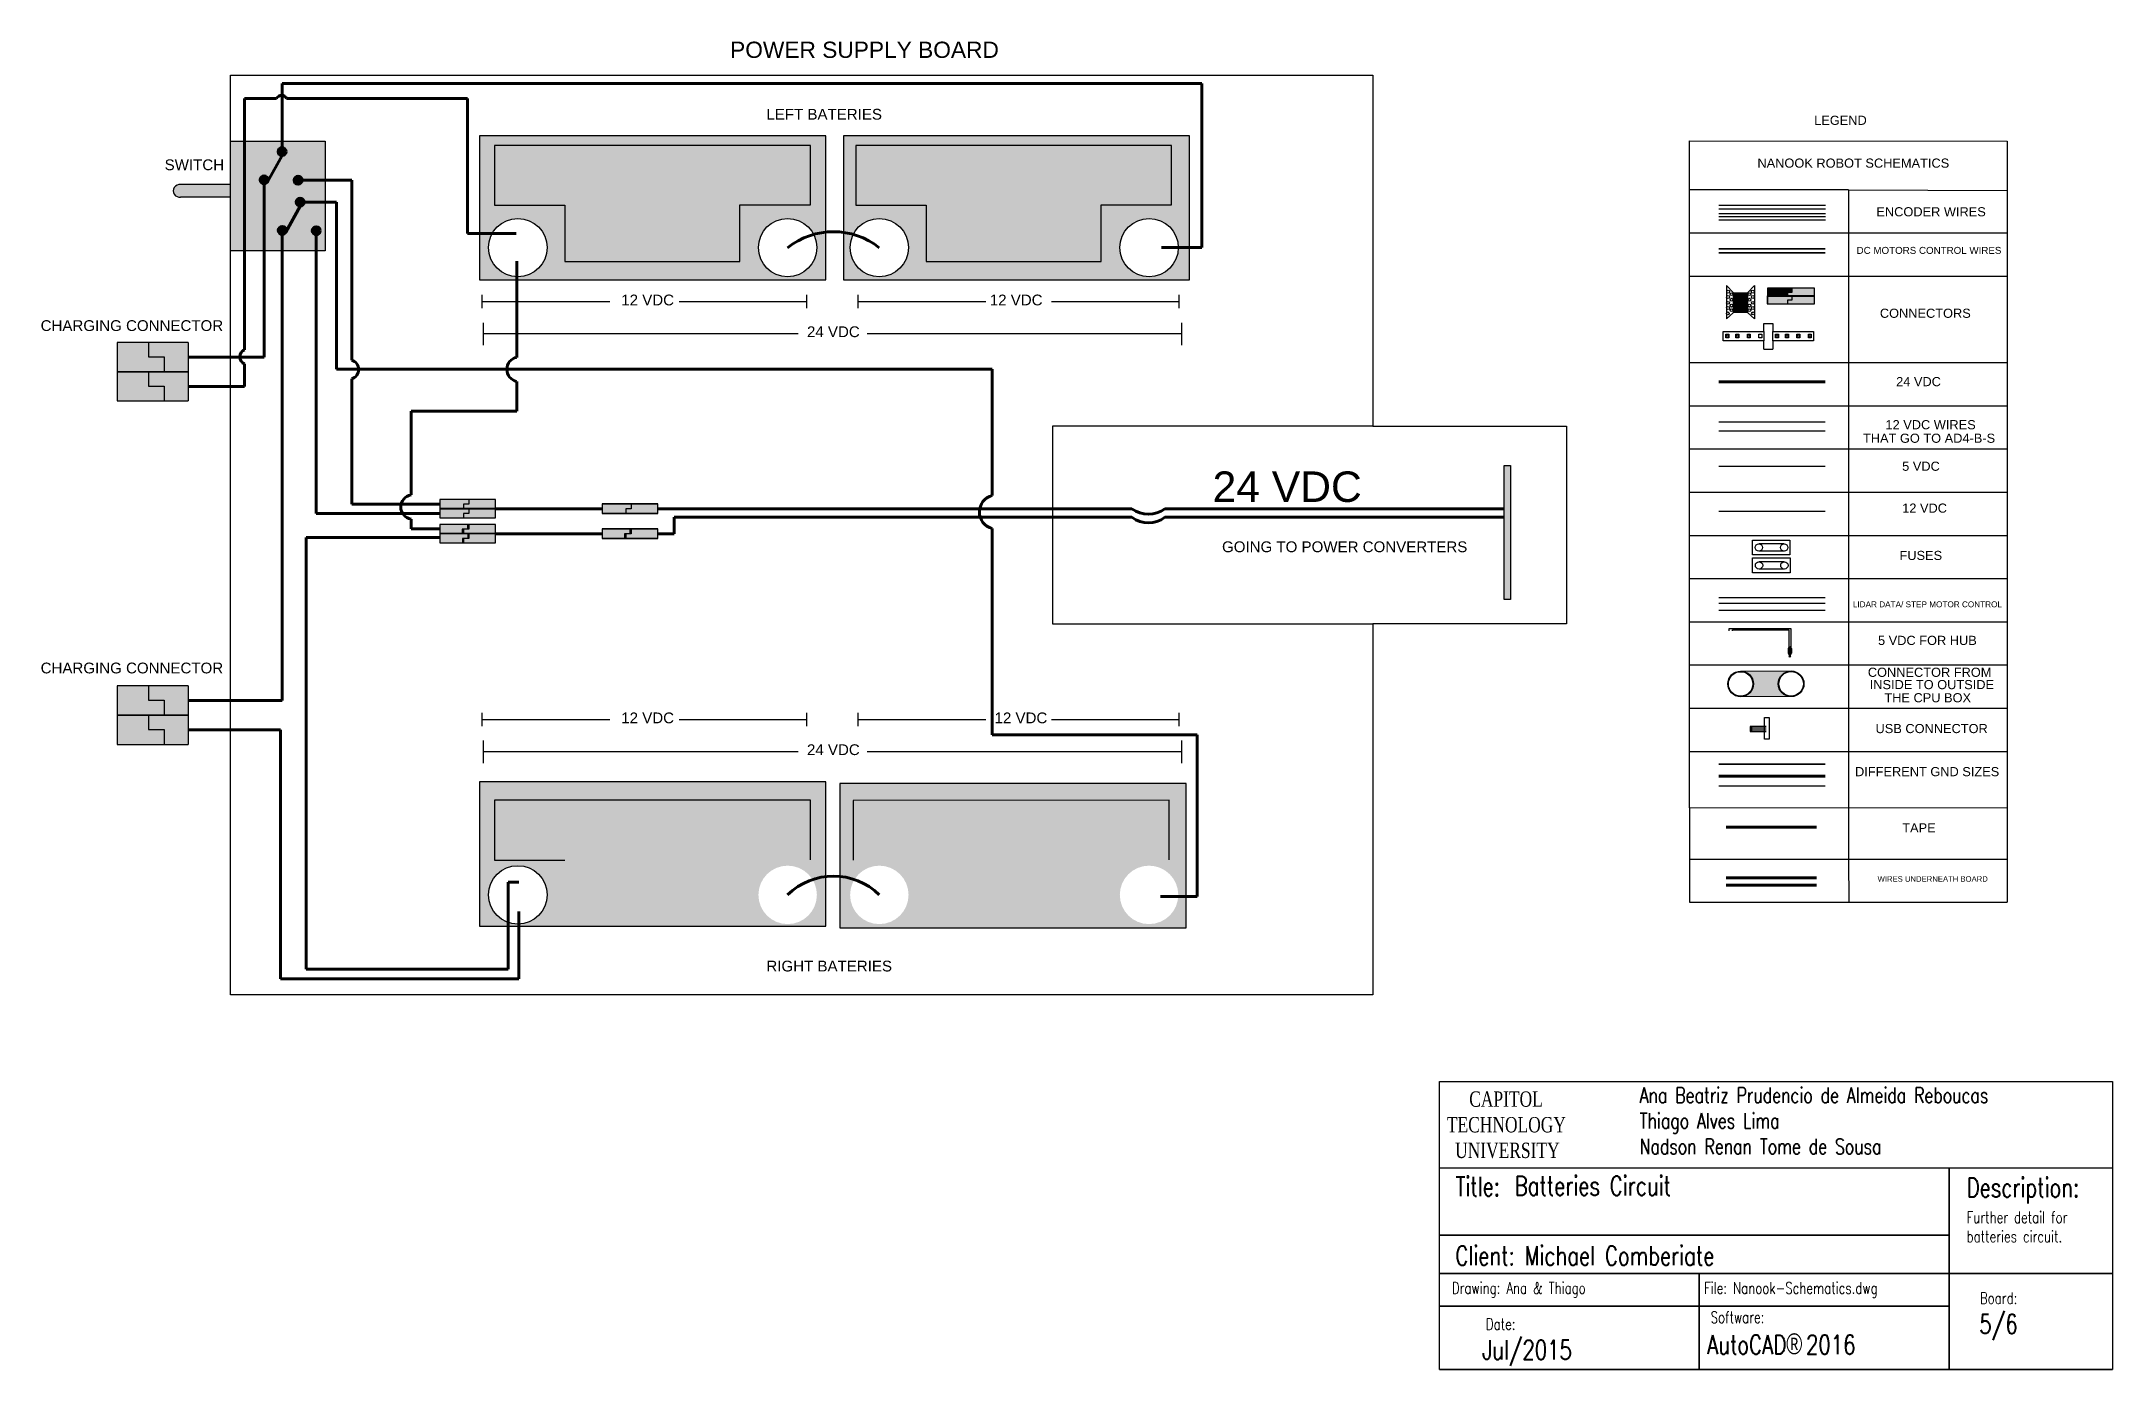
# Paper-space layout 'Layout2' of a CAD drawing. Header units: inches. Extents: x 0.5 to 43.6, y 1.9 to 29.6.
import ezdxf

# ---------------------------------------------------------------- set-up
doc = ezdxf.new("R2010")
doc.units = ezdxf.units.IN
doc.header["$MEASUREMENT"] = 0
doc.linetypes.add('ACAD_ISO02W100', pattern=[15, 12, -3])
doc.linetypes.add('DASHDOT', pattern=[1, 0.5, -0.25, 0, -0.25])
doc.layers.get('0').update_dxf_attribs({"color": 251})
for name, color, linetype in [('12VDC', 2, 'Continuous'), ('5V for hub', 250, 'Continuous'), ('5VDC', 1, 'Continuous'), ('Battery', 4, 'Continuous'), ('Black GND', 250, 'Continuous'), ('CHARGING CONNECTORS', 250, 'Continuous'), ('Connectors', 250, 'Continuous'), ('encoder wires', 250, 'Continuous'), ('goes out of box', 4, 'Continuous'), ('LEGEND BOX', 7, 'Continuous'), ('MOTOR CONTROL WIRES', 1, 'Continuous'), ('PLANTA BAIXA ELÉTRICA', 10, 'DASHDOT'), ('power protection board', 7, 'Continuous'), ('SWITCH', 251, 'Continuous'), ('Texts', 6, 'Continuous'), ('Under the gray Box', 251, 'Continuous'), ('White Wire Cape', 251, 'Continuous')]:
    doc.layers.add(name, color=color, linetype=linetype)
for name, color, linetype, lineweight in [('12VDC Blue', 5, 'Continuous', 30), ('24VDC', 1, 'Continuous', 60), ('AD4-BS', 250, 'Continuous', 30), ('BATTERY WIRE', 1, 'Continuous', 90), ('tape', 8, 'Continuous', 90), ('USB', 251, 'Continuous', 30), ('USB Motor wire Control', 251, 'Continuous', 30), ('USB wire WiFi', 251, 'Continuous', 30)]:
    doc.layers.add(name, color=color, linetype=linetype, lineweight=lineweight)
doc.styles.add('romans_75', font='romans.shx', dxfattribs={"width": 0.75, "height": 0.15})
doc.styles.get("Standard").update_dxf_attribs({"font": 'arial.ttf'})

psp = doc.layouts.new('Layout2')

# ---------------------------------------------------------------- hatches: boundary and pattern name
at = {"layer": '24VDC', "true_color": 0x000000, "transparency": 33554687}
h = psp.add_hatch(color=18, dxfattribs=at)
h.dxf.hatch_style = 1
h.paths.add_polyline_path([(5.625, 27.261, 1), (5.459, 27.261, 1)])
h = psp.add_hatch(color=18, dxfattribs=at)
h.dxf.hatch_style = 1
h.paths.add_polyline_path([(5.251, 26.674, 1), (5.085, 26.674, 1)])
h = psp.add_hatch(color=18, dxfattribs=at)
h.dxf.hatch_style = 1
h.paths.add_polyline_path([(5.96, 26.667, 1), (5.794, 26.667, 1)])
h = psp.add_hatch(color=18, dxfattribs=at)
h.dxf.hatch_style = 1
h.paths.add_polyline_path([(6.002, 26.209, 1), (5.836, 26.209, 1)])
h = psp.add_hatch(color=18, dxfattribs=at)
h.dxf.hatch_style = 1
h.paths.add_polyline_path([(5.628, 25.622, 1), (5.462, 25.622, 1)])
h = psp.add_hatch(color=18, dxfattribs=at)
h.dxf.hatch_style = 1
h.paths.add_polyline_path([(6.337, 25.615, 1), (6.171, 25.615, 1)])
at = {"layer": '24VDC', "transparency": 33554687}
h = psp.add_hatch(color=7, dxfattribs=at)
h.dxf.hatch_style = 1
h.paths.add_polyline_path([(31.095, 20.725), (30.967, 20.725), (30.967, 17.937), (31.095, 17.937)])
at = {"layer": '5V for hub', "true_color": 0x939598}
h = psp.add_hatch(color=252, dxfattribs=at)
h.dxf.hatch_style = 1
h.paths.add_polyline_path([(36.874, 16.917, 1), (36.942, 16.917, 1)])
h.paths.add_polyline_path([(36.874, 16.822, 0.298414), (36.894, 16.79, -0.94395), (36.922, 16.79, 0.298414), (36.942, 16.822, 1)])
h.paths.add_polyline_path([(36.922, 16.751, 1), (36.894, 16.751, 1)])
h.paths.add_polyline_path([(36.922, 16.79, 0.94395), (36.894, 16.79, 0.208334)], flags=17)
h.paths.add_polyline_path([(36.922, 16.79, 1), (36.894, 16.79), (36.894, 16.751, -1), (36.922, 16.751)])
h = psp.add_hatch(color=252, dxfattribs=at)
h.dxf.hatch_style = 1
h.paths.add_polyline_path([(36.942, 16.917, -1), (36.874, 16.917), (36.874, 16.823), (36.874, 16.823, -0.982512), (36.942, 16.822), (36.942, 16.822)])
h = psp.add_hatch(color=252, dxfattribs=at)
h.dxf.hatch_style = 1
h.paths.add_polyline_path([(36.894, 16.79, 0.208334), (36.922, 16.79, 0.94395)])
at = {"layer": 'AD4-BS', "true_color": 0xc7c8ca}
h = psp.add_hatch(color=9, dxfattribs=at)
h.dxf.hatch_style = 1
h.paths.add_polyline_path([(36.116, 15.293), (36.086, 15.293), (36.086, 15.194), (36.116, 15.194)])
at = {"layer": 'Battery', "transparency": 33554687}
h = psp.add_hatch(color=1, dxfattribs=at)
h.dxf.hatch_style = 1
h.paths.add_polyline_path([(9.96, 26.146), (11.428, 26.146), (11.428, 24.974), (15.068, 24.974), (15.068, 26.151), (16.533, 26.151), (16.533, 27.39), (9.96, 27.389)], flags=16)
h.paths.add_polyline_path([(16.853, 24.591), (16.853, 27.591), (9.653, 27.591), (9.653, 24.591)])
h.paths.add_polyline_path([(11.056, 25.263, -1), (9.84, 25.263, -1)], flags=16)
h.paths.add_polyline_path([(16.668, 25.263, -1), (15.452, 25.263, -1)], flags=16)
h.paths.add_polyline_path([(17.475, 26.146), (17.475, 27.389), (24.048, 27.39), (24.048, 26.151), (22.584, 26.151), (22.584, 24.974), (18.944, 24.974), (18.944, 26.146)], flags=16)
h.paths.add_polyline_path([(17.219, 27.591), (17.219, 24.591), (24.419, 24.591), (24.419, 27.591)])
h.paths.add_polyline_path([(18.575, 25.263, -1), (17.359, 25.263, -1)], flags=16)
h.paths.add_polyline_path([(24.186, 25.263, -1), (22.97, 25.263, -1)], flags=16)
h = psp.add_hatch(color=1, dxfattribs=at)
h.dxf.hatch_style = 1
h.paths.add_polyline_path([(9.96, 27.389), (9.96, 26.146), (11.428, 26.146), (11.428, 24.974), (15.068, 24.974), (15.068, 26.151), (16.533, 26.151), (16.533, 27.39)])
h.paths.add_polyline_path([(17.475, 27.389), (17.475, 26.146), (18.944, 26.146), (18.944, 24.974), (22.584, 24.974), (22.584, 26.151), (24.048, 26.151), (24.048, 27.39)])
at = {"layer": 'Battery', "true_color": 0x105689, "transparency": 33554687}
h = psp.add_hatch(color=146, dxfattribs=at)
h.dxf.hatch_style = 1
h.paths.add_polyline_path([(16.853, 14.142), (9.653, 14.142), (9.653, 11.142), (16.853, 11.142)])
h.paths.add_polyline_path([(16.533, 13.761), (16.533, 12.522), (15.068, 12.522), (15.068, 11.345), (11.428, 11.345), (11.428, 12.517), (9.96, 12.517), (9.96, 13.76)], flags=0)
h.paths.add_polyline_path([(11.056, 11.791, -1), (9.84, 11.791, -1)], flags=16)
h.paths.add_polyline_path([(16.668, 11.791, -1), (15.452, 11.791, -1)], flags=16)
h.paths.add_polyline_path([(24.348, 14.106), (17.148, 14.106), (17.148, 11.106), (24.348, 11.106)])
h.paths.add_polyline_path([(23.996, 13.759), (23.996, 12.52), (22.532, 12.52), (22.532, 11.343), (18.892, 11.343), (18.892, 12.514), (17.424, 12.514), (17.424, 13.757)], flags=16)
h.paths.add_polyline_path([(18.575, 11.791, -1), (17.359, 11.791, -1)], flags=16)
h.paths.add_polyline_path([(24.186, 11.791, -1), (22.97, 11.791, -1)], flags=16)
h.paths.add_polyline_path([(16.533, 13.761), (9.96, 13.76), (9.96, 12.517), (11.428, 12.517), (11.428, 11.345), (15.068, 11.345), (15.068, 12.522), (16.533, 12.522)], flags=16)
h = psp.add_hatch(color=146, dxfattribs=at)
h.dxf.hatch_style = 1
h.paths.add_polyline_path([(15.068, 11.345), (15.068, 12.522), (16.533, 12.522), (16.533, 13.761), (9.96, 13.76), (9.96, 12.517), (11.428, 12.517), (11.428, 11.345)])
h.paths.add_polyline_path([(22.532, 11.343), (22.532, 12.52), (23.996, 12.52), (23.996, 13.759), (17.424, 13.757), (17.424, 12.514), (18.892, 12.514), (18.892, 11.343)])
at = {"layer": 'Black GND', "transparency": 33554687}
h = psp.add_hatch(color=4, dxfattribs=at)
h.dxf.hatch_style = 1
h.paths.add_polyline_path([(36.395, 16.45), (35.884, 16.449, -0.415378), (36.153, 16.182, -0.41305), (35.886, 15.915), (36.395, 15.916)])
h.paths.add_polyline_path([(36.934, 16.451), (36.395, 16.45), (36.395, 15.916), (36.936, 15.917, -0.415378), (36.668, 16.184, -0.41305)])
at = {"layer": 'CHARGING CONNECTORS', "transparency": 33554687}
h = psp.add_hatch(color=1, dxfattribs=at)
h.dxf.hatch_style = 1
h.paths.add_polyline_path([(3.591, 23.29), (2.113, 23.29), (2.113, 22.68), (3.591, 22.68)])
h.paths.add_polyline_path([(3.591, 16.143), (2.113, 16.143), (2.113, 15.534), (3.591, 15.534)])
at = {"layer": 'CHARGING CONNECTORS', "true_color": 0x000000, "transparency": 33554687}
h = psp.add_hatch(color=18, dxfattribs=at)
h.dxf.hatch_style = 1
h.paths.add_polyline_path([(2.113, 22.68), (2.113, 22.071), (3.591, 22.071), (3.591, 22.68)])
h.paths.add_polyline_path([(3.591, 15.534), (2.113, 15.534), (2.113, 14.924), (3.591, 14.924)])
at = {"layer": 'Connectors', "true_color": 0x139b48, "transparency": 33554687}
h = psp.add_hatch(color=114, dxfattribs=at)
h.dxf.hatch_style = 1
h.paths.add_polyline_path([(35.88, 24.323), (35.735, 24.323), (35.735, 24.126), (35.735, 23.913), (35.88, 23.913)])
h = psp.add_hatch(color=114, dxfattribs=at)
h.dxf.hatch_style = 1
h.paths.add_polyline_path([(35.88, 23.913), (36.027, 23.913), (36.027, 24.323), (35.88, 24.323)])
at = {"layer": 'Connectors', "true_color": 0x000000}
h = psp.add_hatch(color=18, dxfattribs=at)
h.dxf.hatch_style = 1
h.paths.add_polyline_path([(36.953, 24.417), (36.953, 24.332), (36.86, 24.332), (36.86, 24.254), (36.441, 24.254), (36.441, 24.417)])
h = psp.add_hatch(color=18, dxfattribs=at)
h.dxf.hatch_style = 1
h.paths.add_polyline_path([(36.953, 24.417), (36.953, 24.332), (36.86, 24.332), (36.86, 24.254), (36.441, 24.254), (36.441, 24.417)], flags=17)
h.paths.add_polyline_path([(36.441, 24.254), (36.441, 24.417), (37.421, 24.417), (37.421, 24.254)])
h = psp.add_hatch(color=18, dxfattribs=at)
h.dxf.hatch_style = 1
h.paths.add_polyline_path([(36.441, 24.091), (36.441, 24.254), (36.952, 24.254), (36.952, 24.169), (36.858, 24.169), (36.858, 24.091)])
h.paths.add_polyline_path([(36.858, 24.091), (36.858, 24.169), (36.952, 24.169), (36.952, 24.254), (37.421, 24.254), (37.421, 24.091)])
at = {"layer": 'Connectors'}
h = psp.add_hatch(color=1, dxfattribs=at)
h.dxf.hatch_style = 1
h.paths.add_polyline_path([(9.43, 20.021), (9.43, 19.92), (9.319, 19.92), (9.319, 19.828), (8.826, 19.828), (8.826, 20.021)], flags=17)
h.paths.add_polyline_path([(8.826, 19.828), (8.826, 20.021), (9.981, 20.021), (9.981, 19.828)])
h = psp.add_hatch(color=1, dxfattribs=at)
h.dxf.hatch_style = 1
h.paths.add_polyline_path([(9.43, 20.021), (9.43, 19.92), (9.319, 19.92), (9.319, 19.828), (8.826, 19.828), (8.826, 20.021)])
h = psp.add_hatch(color=1, dxfattribs=at)
h.dxf.hatch_style = 1
h.paths.add_polyline_path([(8.826, 19.636), (8.826, 19.828), (9.428, 19.828), (9.428, 19.727), (9.318, 19.727), (9.318, 19.636)])
h.paths.add_polyline_path([(9.318, 19.636), (9.318, 19.727), (9.428, 19.727), (9.428, 19.828), (9.981, 19.828), (9.981, 19.636)])
h = psp.add_hatch(color=1, dxfattribs=at)
h.dxf.hatch_style = 1
h.paths.add_polyline_path([(12.202, 19.732), (12.202, 19.924), (12.804, 19.924), (12.804, 19.824), (12.694, 19.824), (12.694, 19.732)])
h.paths.add_polyline_path([(12.694, 19.732), (12.694, 19.824), (12.804, 19.824), (12.804, 19.924), (13.357, 19.924), (13.357, 19.732)])
at = {"layer": 'Connectors', "true_color": 0x000000}
h = psp.add_hatch(color=18, dxfattribs=at)
h.dxf.hatch_style = 1
h.paths.add_polyline_path([(9.43, 19.503), (9.43, 19.402), (9.319, 19.402), (9.319, 19.311), (8.826, 19.311), (8.826, 19.503)])
h = psp.add_hatch(color=18, dxfattribs=at)
h.dxf.hatch_style = 1
h.paths.add_polyline_path([(9.43, 19.503), (9.43, 19.402), (9.319, 19.402), (9.319, 19.311), (8.826, 19.311), (8.826, 19.503)], flags=17)
h.paths.add_polyline_path([(8.826, 19.311), (8.826, 19.503), (9.981, 19.503), (9.981, 19.311)])
h = psp.add_hatch(color=18, dxfattribs=at)
h.dxf.hatch_style = 1
h.paths.add_polyline_path([(12.202, 19.211), (12.202, 19.404), (12.804, 19.404), (12.804, 19.303), (12.694, 19.303), (12.694, 19.211)])
h.paths.add_polyline_path([(12.694, 19.211), (12.694, 19.303), (12.804, 19.303), (12.804, 19.404), (13.357, 19.404), (13.357, 19.211)])
h = psp.add_hatch(color=18, dxfattribs=at)
h.dxf.hatch_style = 1
h.paths.add_polyline_path([(8.826, 19.118), (8.826, 19.311), (9.428, 19.311), (9.428, 19.21), (9.318, 19.21), (9.318, 19.118)])
h.paths.add_polyline_path([(9.318, 19.118), (9.318, 19.21), (9.428, 19.21), (9.428, 19.311), (9.981, 19.311), (9.981, 19.118)])
at = {"layer": 'goes out of box'}
h = psp.add_hatch(color=256, dxfattribs=at)
h.dxf.hatch_style = 1
h.paths.add_polyline_path([(36.153, 16.182, 1), (35.618, 16.182, 1)])
h.paths.add_polyline_path([(36.141, 16.182, 1), (35.63, 16.182, 1)], flags=16)
h = psp.add_hatch(color=256, dxfattribs=at)
h.dxf.hatch_style = 1
h.paths.add_polyline_path([(37.202, 16.184, 1), (36.668, 16.184, 1)])
h.paths.add_polyline_path([(37.19, 16.184, 1), (36.68, 16.184, 1)], flags=16)
at = {"layer": 'SWITCH', "transparency": 33554687}
h = psp.add_hatch(color=8, dxfattribs=at)
h.dxf.hatch_style = 1
h.paths.add_polyline_path([(4.468, 26.575), (3.431, 26.575, 1.188396), (3.431, 26.316), (4.468, 26.316)])
h.paths.add_polyline_path([(4.758, 27.481), (4.468, 27.481), (4.468, 25.196), (4.758, 25.196)])
h.paths.add_polyline_path([(5.542, 27.178, -0.414214), (5.459, 27.261, -0.414214), (5.542, 27.344), (5.542, 27.481), (4.758, 27.481), (4.758, 25.196), (5.168, 25.196), (5.168, 26.591, -0.414214), (5.085, 26.674, -1), (5.251, 26.674, -0.127142), (5.241, 26.634)])
h.paths.add_polyline_path([(6.44, 26.667), (5.96, 26.667, -1), (5.794, 26.667, -1), (5.96, 26.667), (6.44, 26.667), (6.44, 27.481), (5.542, 27.481), (5.542, 27.344, -0.414214), (5.625, 27.261, -0.414214), (5.542, 27.178), (5.241, 26.634, -0.27271), (5.168, 26.591), (5.168, 25.196), (5.545, 25.196), (5.545, 25.539, -0.414214), (5.462, 25.622, -1), (5.628, 25.622, -0.127142), (5.618, 25.582), (5.919, 26.126, -0.414214), (5.836, 26.209, -1), (6.002, 26.209), (6.44, 26.209)])
h.paths.add_polyline_path([(6.44, 26.209), (6.002, 26.209, -0.414214), (5.919, 26.126), (5.618, 25.582, -0.27271), (5.545, 25.539), (5.545, 25.196), (6.254, 25.196), (6.254, 25.531, -0.414214), (6.171, 25.615, -1), (6.337, 25.615, -0.414214), (6.254, 25.531), (6.254, 25.196), (6.44, 25.196)], flags=17)

# ---------------------------------------------------------------- linework, layer by layer
for p, q in [((9.703, 24.141), (9.703, 24.281)), ((9.703, 24.141), (12.36, 24.141)), ((9.703, 24.001), (9.703, 24.141)), ((13.805, 24.141), (16.461, 24.141)), ((16.461, 24.141), (16.461, 24.281)), ((16.461, 24.001), (16.461, 24.141)), ((17.528, 24.141), (17.528, 24.281)), ((17.528, 24.141), (20.184, 24.141)), ((17.528, 24.001), (17.528, 24.141)), ((21.546, 24.141), (24.203, 24.141)), ((24.203, 24.141), (24.203, 24.281)), ((24.203, 24.001), (24.203, 24.141)), ((9.73, 23.466), (9.73, 23.7)), ((24.261, 23.466), (24.261, 23.7)), ((2.764, 23.29), (2.764, 22.987)), ((16.276, 23.466), (9.73, 23.466)), ((9.73, 23.232), (9.73, 23.466)), ((24.261, 23.466), (17.715, 23.466)), ((24.261, 23.232), (24.261, 23.466)), ((2.764, 22.987), (3.092, 22.987)), ((3.092, 22.987), (3.092, 22.68)), ((2.113, 22.68), (3.591, 22.68)), ((2.764, 22.68), (2.764, 22.377)), ((2.764, 22.377), (3.092, 22.377)), ((3.092, 22.377), (3.092, 22.071)), ((8.825, 19.314), (9.981, 19.314)), ((2.764, 16.143), (2.764, 15.841)), ((2.113, 15.534), (3.591, 15.534)), ((2.764, 15.841), (3.092, 15.841)), ((2.764, 15.534), (2.764, 15.231)), ((3.092, 15.841), (3.092, 15.534)), ((9.703, 15.443), (9.703, 15.583)), ((16.461, 15.443), (16.461, 15.583)), ((17.528, 15.443), (17.528, 15.583)), ((24.203, 15.443), (24.203, 15.583)), ((2.764, 15.231), (3.092, 15.231)), ((3.092, 15.231), (3.092, 14.924)), ((9.703, 15.443), (12.36, 15.443)), ((9.703, 15.302), (9.703, 15.443)), ((13.805, 15.443), (16.461, 15.443)), ((16.461, 15.302), (16.461, 15.443)), ((17.528, 15.443), (20.184, 15.443)), ((17.528, 15.302), (17.528, 15.443)), ((21.546, 15.443), (24.203, 15.443)), ((24.203, 15.302), (24.203, 15.443)), ((9.73, 14.767), (9.73, 15.001)), ((16.276, 14.767), (9.73, 14.767)), ((9.73, 14.533), (9.73, 14.767)), ((24.261, 14.767), (17.715, 14.767)), ((24.261, 14.767), (24.261, 15.001)), ((24.261, 14.533), (24.261, 14.767))]:
    psp.add_line(p, q)
at = {"color": 8}
psp.add_line((9.981, 19.311), (8.825, 19.311), dxfattribs=at)
at = {"layer": '12VDC'}
psp.add_line((35.428, 19.775), (37.646, 19.775), dxfattribs=at)
at = {"layer": '12VDC Blue'}
for p, q in [((35.428, 21.636), (37.646, 21.636)), ((35.428, 21.453), (37.646, 21.453))]:
    psp.add_line(p, q, dxfattribs=at)
at = {"layer": '24VDC'}
for p, q in [((5.542, 28.676), (24.154, 28.676)), ((5.542, 27.344), (5.542, 28.676)), ((24.154, 28.676), (24.678, 28.676)), ((24.678, 28.676), (24.678, 25.263)), ((5.542, 27.178), (5.241, 26.634)), ((5.168, 26.591), (5.168, 22.985)), ((5.96, 26.667), (6.993, 26.667)), ((6.89, 26.667), (6.993, 26.667)), ((6.993, 26.667), (6.993, 23.05)), ((5.919, 26.126), (5.618, 25.582)), ((6.676, 26.209), (6.002, 26.209)), ((6.676, 26.209), (6.676, 22.73)), ((5.545, 25.539), (5.545, 15.839)), ((6.254, 25.531), (6.254, 20.116)), ((23.84, 25.263), (24.678, 25.263)), ((4.468, 22.985), (4.857, 22.985)), ((4.857, 22.985), (5.168, 22.985)), ((6.993, 23.05), (6.993, 22.922)), ((6.676, 22.73), (20.314, 22.73)), ((6.993, 22.532), (6.993, 19.924)), ((20.314, 20.105), (20.314, 22.73)), ((35.428, 22.467), (37.646, 22.467)), ((6.254, 20.116), (6.254, 19.732)), ((8.826, 19.924), (6.993, 19.924)), ((13.357, 19.828), (23.222, 19.828)), ((23.906, 19.828), (30.967, 19.828)), ((8.826, 19.732), (6.254, 19.732)), ((20.314, 16.362), (20.314, 19.417)), ((20.314, 16.362), (20.314, 15.12)), ((4.468, 15.839), (5.545, 15.839)), ((24.431, 15.12), (20.314, 15.12)), ((24.431, 15.12), (24.579, 15.12)), ((24.579, 11.754), (24.579, 15.12)), ((23.813, 11.754), (24.579, 11.754))]:
    psp.add_line(p, q, dxfattribs=at)
at = {"layer": '24VDC', "linetype": 'ACAD_ISO02W100', "ltscale": 4}
psp.add_line((35.581, 12.147), (37.465, 12.147), dxfattribs=at)
at = {"layer": '24VDC', "color": 18, "true_color": 0x000000}
for centre in [(5.542, 27.261), (5.168, 26.674), (5.877, 26.667), (5.919, 26.209), (5.545, 25.622), (6.254, 25.615)]:
    psp.add_circle(centre, 0.0831, dxfattribs=at)
at = {"layer": '24VDC'}
for centre, radius, start, end in [((6.931, 22.727), 0.204, 287.7419, 72.2581), ((20.405, 19.761), 0.356, 104.7988, 255.2012), ((23.564, 20.29), 0.575, 233.4599, 306.5401)]:
    psp.add_arc(centre, radius, start, end, dxfattribs=at)
at = {"layer": '5V for hub', "color": 250}
psp.add_lwpolyline([(35.648, 17.29), (35.648, 17.337), (36.516, 17.337), (36.929, 17.337), (36.929, 17.089), (36.929, 16.945)], dxfattribs=at)
at = {"layer": '5V for hub'}
psp.add_lwpolyline([(35.716, 17.29), (35.716, 17.308), (36.341, 17.308), (36.884, 17.308), (36.884, 16.999), (36.884, 16.942)], dxfattribs=at)
for points in [[(36.942, 16.917, 1), (36.874, 16.917), (36.874, 16.823)], [(36.922, 16.751), (36.922, 16.79, 1), (36.894, 16.79), (36.894, 16.752)]]:
    psp.add_lwpolyline(points, format="xyb", dxfattribs=at)
psp.add_lwpolyline([(36.942, 16.917), (36.942, 16.822)], close=True, dxfattribs=at)
psp.add_circle((36.908, 16.751), 0.0138, dxfattribs=at)
psp.add_arc((36.908, 16.822), 0.0344, 293.5366, 246.4634, dxfattribs=at)
at = {"layer": '5VDC'}
psp.add_lwpolyline([(35.428, 20.714), (35.655, 20.714), (37.646, 20.714)], dxfattribs=at)
at = {"layer": 'Battery'}
for p, q in [((16.533, 27.39), (9.96, 27.389)), ((9.96, 27.389), (9.96, 26.146)), ((16.533, 26.151), (16.533, 27.39)), ((24.048, 27.39), (17.475, 27.389)), ((17.475, 27.389), (17.475, 26.146)), ((24.048, 26.151), (24.048, 27.39)), ((9.96, 26.146), (11.428, 26.146)), ((11.428, 26.146), (11.428, 24.974)), ((15.068, 24.974), (15.068, 26.151)), ((15.068, 26.151), (16.533, 26.151)), ((17.475, 26.146), (18.944, 26.146)), ((18.944, 26.146), (18.944, 24.974)), ((22.584, 24.974), (22.584, 26.151)), ((22.584, 26.151), (24.048, 26.151)), ((11.428, 24.974), (15.068, 24.974)), ((18.944, 24.974), (22.584, 24.974)), ((16.533, 13.761), (9.96, 13.76)), ((9.96, 13.76), (9.96, 12.517)), ((16.533, 12.522), (16.533, 13.761)), ((23.996, 13.759), (17.424, 13.757)), ((17.424, 13.757), (17.424, 12.514)), ((23.996, 12.52), (23.996, 13.759)), ((9.96, 12.517), (11.428, 12.517))]:
    psp.add_line(p, q, dxfattribs=at)
for points in [[(9.653, 27.591), (9.653, 24.591), (16.853, 24.591), (16.853, 27.591)], [(17.219, 27.591), (17.219, 24.591), (24.419, 24.591), (24.419, 27.591)], [(9.653, 14.142), (9.653, 11.142), (16.853, 11.142), (16.853, 14.142)], [(17.148, 14.106), (17.148, 11.106), (24.348, 11.106), (24.348, 14.106)]]:
    psp.add_lwpolyline(points, close=True, dxfattribs=at)
for centre in [(10.448, 25.263), (16.06, 25.263), (17.967, 25.263), (23.578, 25.263), (10.448, 11.791)]:
    psp.add_circle(centre, 0.608, dxfattribs=at)
at = {"layer": 'BATTERY WIRE', "color": 5}
psp.add_arc((17.013, 24.065), 1.53, 51.4775, 128.5225, dxfattribs=at)
at = {"layer": 'BATTERY WIRE'}
psp.add_arc((17.013, 10.828), 1.355, 45.2976, 134.7024, dxfattribs=at)
at = {"layer": 'Black GND', "lineweight": 90}
for p, q in [((5.428, 28.37), (4.758, 28.37)), ((4.758, 28.37), (4.758, 23.137)), ((9.401, 28.37), (5.638, 28.37)), ((9.401, 25.556), (9.401, 28.37)), ((10.411, 25.556), (9.401, 25.556)), ((10.423, 24.982), (10.423, 22.979)), ((4.758, 22.844), (4.758, 22.375)), ((10.423, 22.479), (10.423, 21.856)), ((4.468, 22.375), (4.758, 22.375)), ((8.226, 21.856), (8.226, 20.116)), ((10.423, 21.856), (8.226, 21.856)), ((8.226, 19.613), (8.226, 19.412)), ((8.226, 19.412), (8.826, 19.407)), ((13.697, 19.307), (13.697, 19.65)), ((13.697, 19.65), (23.222, 19.65)), ((23.906, 19.65), (30.967, 19.65)), ((6.046, 19.227), (8.826, 19.227)), ((6.046, 10.245), (6.046, 19.227)), ((13.357, 19.307), (13.697, 19.307)), ((4.468, 15.229), (5.511, 15.229)), ((5.511, 15.229), (5.511, 10.233)), ((35.428, 14.259), (37.646, 14.259)), ((10.468, 12.057), (10.248, 12.057)), ((10.248, 12.057), (10.248, 10.245)), ((10.468, 10.233), (10.468, 11.442)), ((5.511, 10.233), (5.511, 10.044)), ((5.511, 10.044), (10.468, 10.044)), ((10.248, 10.245), (6.046, 10.245)), ((10.468, 10.233), (10.468, 10.044))]:
    psp.add_line(p, q, dxfattribs=at)
at = {"layer": 'Black GND', "color": 0}
for p, q in [((36.952, 24.169), (36.858, 24.169)), ((36.858, 24.169), (36.858, 24.091)), ((36.952, 24.254), (36.952, 24.169)), ((9.428, 19.828), (9.428, 19.727)), ((12.804, 19.824), (12.694, 19.824)), ((12.694, 19.824), (12.694, 19.732)), ((12.804, 19.924), (12.804, 19.824)), ((9.428, 19.727), (9.318, 19.727)), ((9.318, 19.727), (9.318, 19.636)), ((12.804, 19.404), (12.804, 19.303)), ((9.428, 19.21), (9.318, 19.21)), ((9.318, 19.21), (9.318, 19.118)), ((9.428, 19.311), (9.428, 19.21)), ((12.804, 19.303), (12.694, 19.303)), ((12.694, 19.303), (12.694, 19.211))]:
    psp.add_line(p, q, dxfattribs=at)
at = {"layer": 'Black GND', "color": 4}
for p, q in [((35.885, 16.449), (36.935, 16.451)), ((36.935, 15.917), (35.885, 15.915))]:
    psp.add_line(p, q, dxfattribs=at)
at = {"layer": 'Black GND'}
psp.add_line((37.646, 14.052), (35.428, 14.052), dxfattribs=at)
at = {"layer": 'Black GND', "linetype": 'ACAD_ISO02W100', "lineweight": 90, "ltscale": 4}
psp.add_line((35.581, 11.992), (37.465, 11.992), dxfattribs=at)
at = {"layer": 'Black GND', "lineweight": 90}
for centre, radius, start, end in [((5.533, 28.313), 0.119, 28.486, 151.514), ((4.824, 22.99), 0.161, 114.112, 245.888), ((10.474, 22.729), 0.255, 101.633, 258.367), ((8.266, 19.864), 0.254, 99.0787, 260.9213), ((23.564, 20.112), 0.575, 233.4599, 306.5401)]:
    psp.add_arc(centre, radius, start, end, dxfattribs=at)
at = {"layer": 'CHARGING CONNECTORS'}
for p, q in [((3.591, 23.29), (2.113, 23.29)), ((2.113, 23.29), (2.113, 22.68)), ((3.591, 23.29), (3.591, 22.68)), ((2.113, 22.68), (3.591, 22.68)), ((3.591, 22.68), (2.113, 22.68)), ((2.113, 22.68), (2.113, 22.071)), ((3.591, 22.68), (3.591, 22.071)), ((2.113, 22.071), (3.591, 22.071)), ((3.591, 16.143), (2.113, 16.143)), ((2.113, 16.143), (2.113, 15.534)), ((3.591, 16.143), (3.591, 15.534)), ((2.113, 15.534), (3.591, 15.534)), ((3.591, 15.534), (2.113, 15.534)), ((2.113, 15.534), (2.113, 14.924)), ((3.591, 15.534), (3.591, 14.924)), ((2.113, 14.924), (3.591, 14.924))]:
    psp.add_line(p, q, dxfattribs=at)
at = {"layer": 'CHARGING CONNECTORS', "color": 1, "lineweight": 90}
for p, q in [((3.591, 22.985), (4.468, 22.985)), ((3.591, 15.839), (4.468, 15.839))]:
    psp.add_line(p, q, dxfattribs=at)
at = {"layer": 'CHARGING CONNECTORS', "color": 18, "lineweight": 90, "true_color": 0x000000}
for p, q in [((3.591, 22.375), (4.468, 22.375)), ((3.591, 15.229), (4.468, 15.229))]:
    psp.add_line(p, q, dxfattribs=at)
at = {"layer": 'Connectors'}
for p, q in [((35.588, 24.473), (35.588, 23.778)), ((35.735, 24.325), (35.588, 24.473)), ((35.735, 24.126), (35.735, 24.325)), ((35.88, 24.323), (35.88, 23.913)), ((36.027, 24.325), (36.174, 24.473)), ((36.027, 24.126), (36.027, 24.325)), ((36.174, 24.473), (36.174, 23.778)), ((36.952, 24.169), (36.858, 24.169)), ((36.858, 24.169), (36.858, 24.091)), ((36.952, 24.254), (36.952, 24.169)), ((36.953, 24.417), (36.953, 24.332)), ((35.735, 23.915), (35.588, 23.778)), ((35.735, 24.126), (35.735, 23.915)), ((36.027, 24.126), (36.027, 23.915)), ((36.027, 23.915), (36.174, 23.778)), ((36.367, 23.514), (36.367, 23.683)), ((36.367, 23.683), (36.555, 23.683)), ((36.367, 23.153), (36.367, 23.323)), ((36.555, 23.683), (36.555, 23.514)), ((36.555, 23.323), (36.555, 23.153)), ((36.367, 23.153), (36.555, 23.153)), ((9.428, 19.828), (9.428, 19.727)), ((9.43, 20.021), (9.43, 19.92)), ((12.804, 19.824), (12.694, 19.824)), ((12.694, 19.824), (12.694, 19.732)), ((12.804, 19.924), (12.804, 19.824)), ((9.428, 19.727), (9.318, 19.727)), ((9.318, 19.727), (9.318, 19.636)), ((9.43, 19.503), (9.43, 19.402)), ((12.804, 19.404), (12.804, 19.303)), ((9.428, 19.21), (9.318, 19.21)), ((9.318, 19.21), (9.318, 19.118)), ((9.428, 19.311), (9.428, 19.21)), ((12.804, 19.303), (12.694, 19.303)), ((12.694, 19.303), (12.694, 19.211))]:
    psp.add_line(p, q, dxfattribs=at)
at = {"layer": 'Connectors', "color": 0}
for p, q in [((36.86, 24.332), (36.86, 24.254)), ((36.953, 24.332), (36.86, 24.332)), ((9.319, 19.92), (9.319, 19.828)), ((9.43, 19.92), (9.319, 19.92)), ((9.319, 19.402), (9.319, 19.311)), ((9.43, 19.402), (9.319, 19.402))]:
    psp.add_line(p, q, dxfattribs=at)
at = {"layer": 'Connectors', "color": 8}
for p, q in [((9.292, 19.402), (9.292, 19.311)), ((9.402, 19.402), (9.292, 19.402)), ((9.402, 19.503), (9.402, 19.402)), ((12.78, 19.407), (12.78, 19.306)), ((9.404, 19.311), (9.293, 19.311)), ((9.293, 19.21), (9.293, 19.118)), ((9.404, 19.21), (9.293, 19.21)), ((9.404, 19.311), (9.404, 19.21)), ((12.669, 19.306), (12.669, 19.215)), ((12.78, 19.306), (12.669, 19.306))]:
    psp.add_line(p, q, dxfattribs=at)
at = {"layer": 'Connectors'}
for points in [[(35.733, 24.323), (36.027, 24.323), (36.027, 23.913), (35.733, 23.913)], [(36.44, 24.094), (37.42, 24.094), (37.42, 24.257), (36.44, 24.257)], [(36.441, 24.254), (37.421, 24.254), (37.421, 24.417), (36.441, 24.417)], [(36.441, 24.254), (37.421, 24.254), (37.421, 24.417), (36.441, 24.417)], [(36.441, 24.091), (37.421, 24.091), (37.421, 24.254), (36.441, 24.254)], [(35.523, 23.514), (36.367, 23.514), (36.367, 23.323), (35.523, 23.323)], [(35.578, 23.459), (35.638, 23.459), (35.638, 23.387), (35.578, 23.387)], [(35.786, 23.459), (35.846, 23.459), (35.846, 23.387), (35.786, 23.387)], [(36.025, 23.459), (36.085, 23.459), (36.085, 23.387), (36.025, 23.387)], [(36.262, 23.459), (36.323, 23.459), (36.323, 23.387), (36.262, 23.387)], [(36.555, 23.514), (37.399, 23.514), (37.399, 23.323), (36.555, 23.323)], [(36.61, 23.459), (36.671, 23.459), (36.671, 23.387), (36.61, 23.387)], [(36.818, 23.459), (36.879, 23.459), (36.879, 23.387), (36.818, 23.387)], [(37.057, 23.459), (37.118, 23.459), (37.118, 23.387), (37.057, 23.387)], [(37.295, 23.459), (37.355, 23.459), (37.355, 23.387), (37.295, 23.387)], [(8.825, 19.639), (9.98, 19.639), (9.98, 19.832), (8.825, 19.832)], [(8.826, 19.828), (9.981, 19.828), (9.981, 20.021), (8.826, 20.021)], [(8.826, 19.828), (9.981, 19.828), (9.981, 20.021), (8.826, 20.021)], [(8.826, 19.636), (9.981, 19.636), (9.981, 19.828), (8.826, 19.828)], [(12.201, 19.735), (13.356, 19.735), (13.356, 19.928), (12.201, 19.928)], [(12.202, 19.732), (13.357, 19.732), (13.357, 19.924), (12.202, 19.924)], [(8.826, 19.311), (9.981, 19.311), (9.981, 19.503), (8.826, 19.503)], [(8.826, 19.311), (9.981, 19.311), (9.981, 19.503), (8.826, 19.503)], [(12.201, 19.215), (13.356, 19.215), (13.356, 19.407), (12.201, 19.407)], [(12.202, 19.211), (13.357, 19.211), (13.357, 19.404), (12.202, 19.404)], [(8.825, 19.122), (9.98, 19.122), (9.98, 19.314), (8.825, 19.314)], [(8.826, 19.118), (9.981, 19.118), (9.981, 19.311), (8.826, 19.311)]]:
    psp.add_lwpolyline(points, close=True, dxfattribs=at)
for centre, radius in [((35.624, 24.235), 0.0304), ((35.624, 24.114), 0.0304), ((35.626, 24.347), 0.0304), ((35.695, 24.294), 0.0304), ((35.695, 24.179), 0.0304), ((36.067, 24.294), 0.0304), ((36.067, 24.179), 0.0304), ((36.136, 24.347), 0.0304), ((36.138, 24.235), 0.0304), ((36.138, 24.114), 0.0304), ((35.619, 23.894), 0.0304), ((35.623, 24.007), 0.0304), ((35.695, 24.057), 0.0304), ((35.695, 23.961), 0.0304), ((36.067, 24.057), 0.0304), ((36.067, 23.961), 0.0304), ((36.139, 24.007), 0.0304), ((36.143, 23.894), 0.0304), ((35.608, 23.423), 0.0249), ((35.816, 23.423), 0.0249), ((36.054, 23.423), 0.0249), ((36.641, 23.423), 0.0249), ((36.849, 23.423), 0.0249), ((37.087, 23.423), 0.0249), ((37.326, 23.424), 0.0249)]:
    psp.add_circle(centre, radius, dxfattribs=at)
at = {"layer": 'encoder wires', "color": 5}
psp.add_line((35.43, 26.146), (37.648, 26.146), dxfattribs=at)
at = {"layer": 'encoder wires', "color": 1}
psp.add_line((35.43, 26.068), (37.648, 26.068), dxfattribs=at)
at = {"layer": 'encoder wires', "color": 2}
psp.add_line((35.43, 25.972), (37.648, 25.972), dxfattribs=at)
at = {"layer": 'encoder wires', "color": 3}
psp.add_line((35.43, 25.914), (37.648, 25.914), dxfattribs=at)
at = {"layer": 'encoder wires'}
psp.add_line((35.43, 25.844), (37.648, 25.844), dxfattribs=at)
at = {"layer": 'goes out of box'}
for centre, radius in [((35.885, 16.182), 0.267), ((35.885, 16.182), 0.255), ((35.885, 16.182), 0.255), ((36.935, 16.184), 0.267), ((36.935, 16.184), 0.255), ((36.935, 16.184), 0.255)]:
    psp.add_circle(centre, radius, dxfattribs=at)
at = {"layer": 'LEGEND BOX'}
for p, q in [((38.128, 26.468), (34.823, 26.468)), ((38.128, 26.468), (41.432, 26.455)), ((38.128, 26.468), (38.128, 17.092)), ((34.823, 25.569), (41.432, 25.569)), ((34.823, 24.67), (41.432, 24.67)), ((34.823, 22.871), (41.432, 22.871)), ((34.823, 21.972), (41.432, 21.972)), ((34.823, 21.072), (41.432, 21.072)), ((34.823, 20.173), (41.432, 20.173)), ((34.823, 19.274), (41.432, 19.274)), ((34.823, 18.374), (41.432, 18.374)), ((34.823, 17.475), (41.432, 17.475)), ((38.128, 17.092), (38.128, 16.576)), ((34.823, 16.576), (41.432, 16.576)), ((38.128, 16.576), (38.128, 13.598)), ((34.823, 15.677), (41.432, 15.677)), ((34.823, 14.777), (41.432, 14.777)), ((34.823, 13.6), (34.822, 12.531)), ((38.128, 13.598), (38.128, 12.531)), ((41.432, 13.595), (41.432, 12.531)), ((34.822, 12.531), (34.821, 11.641)), ((34.822, 12.531), (41.432, 12.531)), ((38.127, 12.531), (38.134, 11.641)), ((41.432, 12.531), (41.432, 11.641)), ((34.821, 11.641), (41.432, 11.641))]:
    psp.add_line(p, q, dxfattribs=at)
psp.add_lwpolyline([(34.822, 27.484), (41.431, 27.479), (41.432, 13.595), (34.823, 13.6)], close=True, dxfattribs=at)
at = {"layer": 'MOTOR CONTROL WIRES', "color": 18, "lineweight": 35, "true_color": 0x000000}
for p, q in [((37.646, 25.24), (35.428, 25.24)), ((37.646, 14.514), (35.428, 14.514))]:
    psp.add_line(p, q, dxfattribs=at)
at = {"layer": 'MOTOR CONTROL WIRES', "color": 1, "lineweight": 35}
psp.add_line((37.646, 25.153), (35.428, 25.153), dxfattribs=at)
at = {"layer": 'PLANTA BAIXA ELÉTRICA', "color": 0, "linetype": 'ByBlock'}
for p, q in [((29.622, 1.91), (29.622, 7.91)), ((29.622, 7.91), (43.622, 7.91)), ((29.622, 6.11), (29.622, 7.91)), ((43.622, 7.91), (43.622, 1.91)), ((29.622, 4.71), (29.622, 6.11)), ((29.622, 4.71), (29.622, 6.11)), ((29.622, 6.11), (43.622, 6.11)), ((40.222, 1.91), (40.222, 6.11)), ((40.222, 6.11), (40.222, 1.91)), ((29.622, 3.91), (29.622, 4.71)), ((29.622, 3.91), (29.622, 4.71)), ((29.622, 4.71), (40.222, 4.71)), ((40.222, 4.71), (29.622, 4.71)), ((29.622, 3.23), (29.622, 3.91)), ((29.622, 3.23), (29.622, 3.91)), ((29.622, 3.91), (43.622, 3.91)), ((43.622, 3.91), (29.622, 3.91)), ((35.022, 1.91), (35.022, 3.91)), ((35.022, 3.91), (35.022, 1.91)), ((29.622, 1.91), (29.622, 3.23)), ((29.622, 3.23), (40.222, 3.23)), ((40.222, 3.23), (29.622, 3.23)), ((43.622, 1.91), (29.622, 1.91)), ((29.622, 1.91), (32.322, 1.91)), ((32.322, 1.91), (35.022, 1.91)), ((35.022, 1.91), (32.322, 1.91)), ((35.022, 1.91), (40.222, 1.91)), ((37.622, 1.91), (35.022, 1.91)), ((40.222, 1.91), (37.622, 1.91)), ((40.222, 1.91), (43.622, 1.91)), ((43.622, 1.91), (40.222, 1.91))]:
    psp.add_line(p, q, dxfattribs=at)
at = {"layer": 'power protection board'}
for p, q in [((36.788, 19.097), (36.26, 19.097)), ((36.793, 18.726), (36.265, 18.725)), ((36.795, 18.944), (36.269, 18.944)), ((36.799, 18.573), (36.274, 18.573))]:
    psp.add_line(p, q, dxfattribs=at)
for points in [[(36.908, 19.175), (36.908, 18.869), (36.129, 18.869), (36.129, 19.175)], [(36.913, 18.803), (36.913, 18.497), (36.134, 18.497), (36.134, 18.803)]]:
    psp.add_lwpolyline(points, close=True, dxfattribs=at)
for centre in [(36.262, 19.021), (36.789, 19.021), (36.267, 18.649), (36.794, 18.649)]:
    psp.add_circle(centre, 0.0765, dxfattribs=at)
at = {"layer": 'SWITCH'}
for p, q in [((4.468, 27.481), (6.44, 27.481)), ((6.44, 27.481), (6.44, 25.196)), ((4.468, 26.575), (3.431, 26.575)), ((4.468, 26.316), (3.431, 26.316)), ((6.44, 25.196), (4.468, 25.196))]:
    psp.add_line(p, q, dxfattribs=at)
psp.add_arc((3.409, 26.445), 0.131, 80.1592, 279.8408, dxfattribs=at)
at = {"layer": 'tape'}
for p, q in [((9.981, 19.828), (12.201, 19.828)), ((9.981, 19.307), (12.201, 19.307)), ((35.581, 13.202), (37.465, 13.202))]:
    psp.add_line(p, q, dxfattribs=at)
at = {"layer": 'Under the gray Box'}
for p, q in [((28.235, 21.548), (32.264, 21.548)), ((32.264, 21.548), (32.264, 17.436)), ((32.264, 17.436), (28.235, 17.436))]:
    psp.add_line(p, q, dxfattribs=at)
at = {"layer": 'Under the gray Box', "ltscale": 1.5}
psp.add_lwpolyline([(28.235, 21.548), (21.572, 21.548), (21.572, 17.702), (21.572, 17.587), (21.572, 17.464), (21.572, 17.436), (28.235, 17.436)], dxfattribs=at)
at = {"layer": 'USB'}
psp.add_lwpolyline([(36.383, 15.484), (36.481, 15.484), (36.481, 15.033), (36.383, 15.033)], close=True, dxfattribs=at)
at = {"layer": 'USB Motor wire Control'}
for p, q in [((37.646, 17.977), (35.428, 17.977)), ((37.646, 17.854), (35.428, 17.854)), ((37.646, 17.709), (35.428, 17.709))]:
    psp.add_line(p, q, dxfattribs=at)
at = {"layer": 'USB wire WiFi', "color": 1}
psp.add_line((36.417, 15.293), (36.116, 15.293), dxfattribs=at)
at = {"layer": 'USB wire WiFi', "color": 7}
psp.add_line((36.417, 15.26), (36.116, 15.26), dxfattribs=at)
at = {"layer": 'USB wire WiFi', "color": 3}
psp.add_line((36.419, 15.218), (36.116, 15.218), dxfattribs=at)
at = {"layer": 'USB wire WiFi', "color": 250}
psp.add_line((36.116, 15.195), (36.419, 15.195), dxfattribs=at)
at = {"layer": 'USB wire WiFi'}
psp.add_lwpolyline([(36.116, 15.293), (36.086, 15.293), (36.086, 15.194), (36.116, 15.194)], close=True, dxfattribs=at)
at = {"layer": 'White Wire Cape', "color": 18, "true_color": 0x000000}
psp.add_lwpolyline([(28.235, 17.436), (28.235, 9.712), (4.468, 9.712), (4.468, 28.854), (28.235, 28.854), (28.235, 21.548)], dxfattribs=at)
at = {"layer": 'White Wire Cape'}
psp.add_lwpolyline([(31.095, 20.725), (31.095, 17.937), (30.967, 17.937), (30.967, 20.725)], close=True, dxfattribs=at)

# ---------------------------------------------------------------- texts
at = {"layer": 'PLANTA BAIXA ELÉTRICA', "color": 0, "linetype": 'ByBlock', "attachment_point": 1, "style": 'romans_75'}
for s, width, insert, char_height in [('Ana Beatriz Prudencio de Almeida Reboucas\\PThiago Alves Lima\\PNadson Renan Tome de Sousa', 11.73869, (33.785, 7.782), 0.32), ('\\pi-0.32137;{\\Ftimesout|c0;CAPITOL\\P\\pi-0.78637;TECHNOLOGY\\P\\pi-0.61537;UNIVERSITY}', 0.70925, (30.56, 7.701), 0.32), ('Title:', 12.30617, (29.951, 5.923), 0.4), ('Batteries Circuit', 12.30617, (31.183, 5.936), 0.4), ('Description:', 12.30617, (40.587, 5.901), 0.4), ('Further detail for batteries circuit.', 2.79029, (40.584, 5.2), 0.24), ('Client: Michael Comberiate', 12.30617, (29.951, 4.481), 0.4), (' Drawing: Ana & Thiago', 12.30617, (29.754, 3.728), 0.24), ('File: Nanook-Schematics.dwg', 12.30617, (35.124, 3.727), 0.24), ('Board:', 1.06218, (40.862, 3.516), 0.24), ('Software:', 1.06218, (35.261, 3.12), 0.24), ('5/6', 2.68841, (40.85, 3.059), 0.4), ('Jul/2015', 2.68841, (30.51, 2.52), 0.4), ('Date:', 1.06218, (30.584, 2.977), 0.24), ('AutoCAD{\\fArial|b0|i0|c0|p34;\\H1.0833x;®\\fMS Shell Dlg 2|b0|i0|c0|p0;\\H0.65385x; }2016', 5.99605, (35.187, 2.663), 0.4)]:
    psp.add_mtext_dynamic_manual_height_columns(s, width=width, gutter_width=0.75, heights=[0], dxfattribs=dict(at, insert=insert, char_height=char_height))
at = {"layer": 'Texts'}
for s, height, p in [('POWER SUPPLY BOARD', 0.33817, (14.863, 29.212)), ('LEFT BATERIES', 0.22444, (15.618, 27.927)), ('LEGEND', 0.1904, (37.415, 27.818)), ('SWITCH', 0.2244, (3.1, 26.875)), ('NANOOK ROBOT SCHEMATICS', 0.19042, (36.234, 26.927)), ('ENCODER WIRES', 0.19042, (38.709, 25.914)), ('DC MOTORS CONTROL WIRES', 0.14538, (38.297, 25.133)), ('12 VDC', 0.2244, (12.599, 24.061)), ('12 VDC', 0.2244, (20.265, 24.061)), ('CHARGING CONNECTOR', 0.22444, (0.52, 23.528)), ('CONNECTORS', 0.1904, (38.781, 23.802)), ('24 VDC', 0.2244, (16.462, 23.4)), ('24 VDC', 0.1904, (39.12, 22.379)), ('12 VDC WIRES', 0.19042, (38.898, 21.482)), ('THAT GO TO AD4-B-S', 0.19042, (38.43, 21.201)), ('5 VDC', 0.1904, (39.245, 20.618)), ('24 VDC', 0.6344, (24.9, 19.97)), ('12 VDC', 0.1904, (39.246, 19.746)), ('GOING TO POWER CONVERTERS', 0.22444, (25.096, 18.924)), ('FUSES', 0.1904, (39.19, 18.761)), ('LIDAR DATA/ STEP MOTOR CONTROL', 0.12186, (38.219, 17.778)), ('5 VDC FOR HUB', 0.19042, (38.743, 16.993)), ('CHARGING CONNECTOR', 0.22444, (0.52, 16.401)), ('CONNECTOR FROM ', 0.19042, (38.531, 16.329)), ('INSIDE TO OUTSIDE', 0.19042, (38.57, 16.073)), ('THE CPU BOX', 0.19042, (38.875, 15.799)), ('12 VDC', 0.2244, (12.599, 15.363)), ('12 VDC', 0.2244, (20.364, 15.363)), ('USB CONNECTOR', 0.19042, (38.691, 15.158)), ('24 VDC', 0.2244, (16.462, 14.701)), ('DIFFERENT GND SIZES', 0.19042, (38.265, 14.261)), ('TAPE', 0.1904, (39.247, 13.09)), ('WIRES UNDERNEATH BOARD', 0.11449, (38.734, 12.065)), ('RIGHT BATERIES', 0.22444, (15.618, 10.197))]:
    psp.add_text(s, height=height, dxfattribs=at).set_placement(p)

doc.saveas('drawing.dxf')
